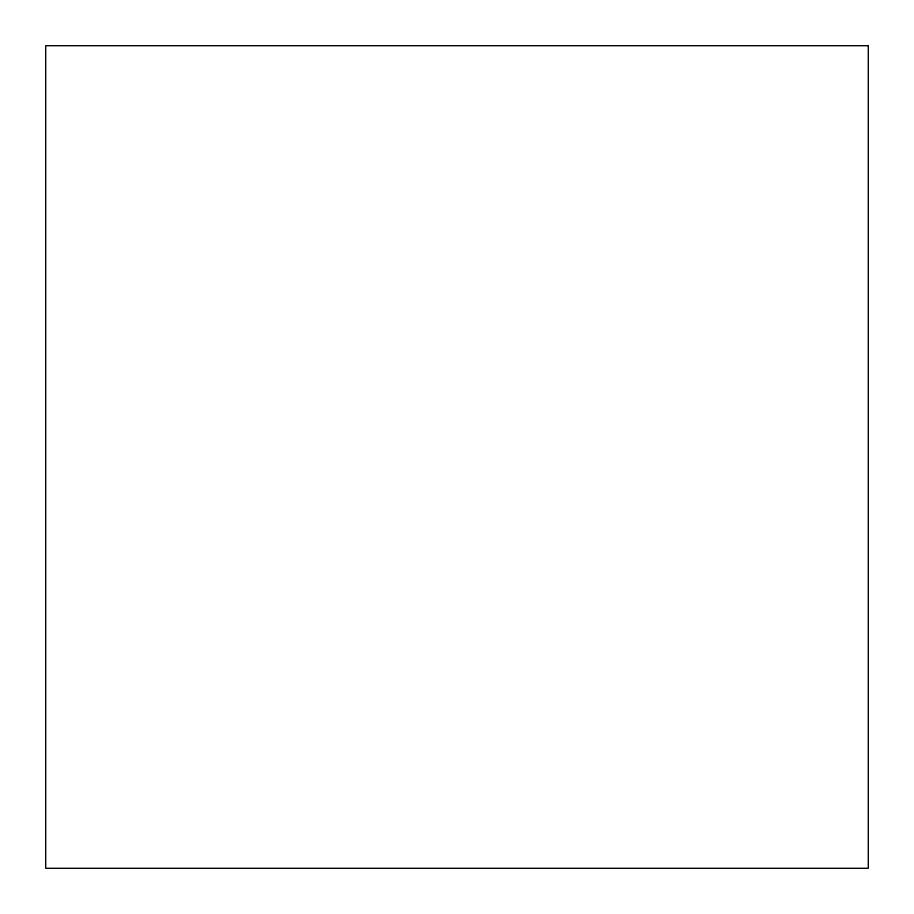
<?xml version="1.0" encoding="UTF-8"?>
<svg xmlns="http://www.w3.org/2000/svg" width="914" height="914" viewBox="0 0 914 914"><rect width="100%" height="100%" fill="white"/><g stroke="black" fill="none" stroke-linecap="round" stroke-linejoin="round"><path stroke-width="1.37" d="M868.3 45.7L45.7 45.7L45.7 868.3L868.3 868.3L868.3 45.7"/></g></svg>
